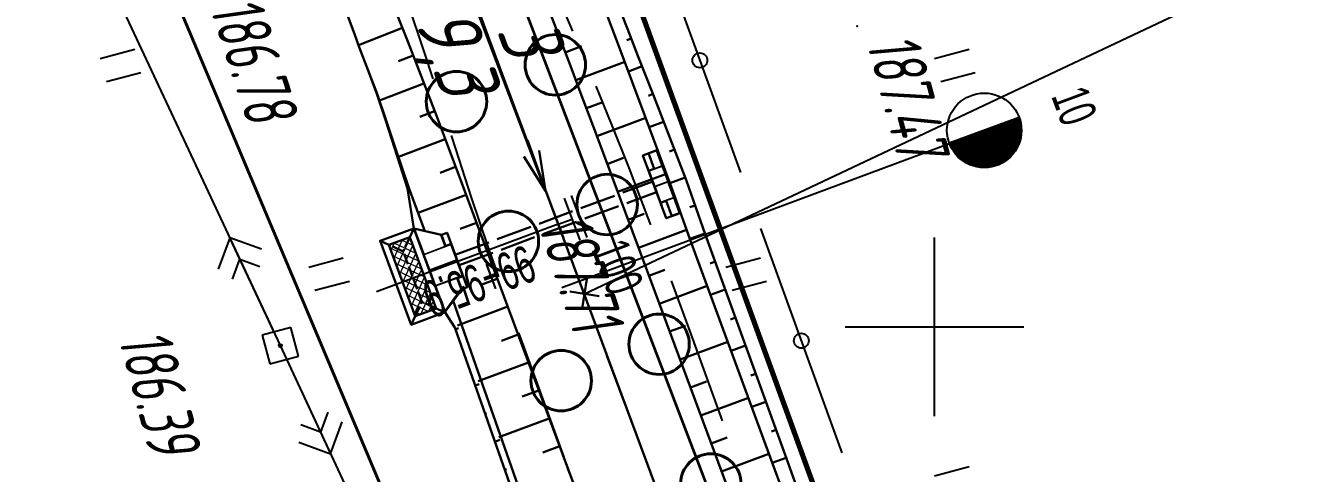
# Model space of a CAD drawing. Header units: millimetres. Extents: x -1799 to 6962, y -1020 to 4121.
# Drawn here: x 5533.3 to 5618.4, y 1468.8 to 1498.9 of the extents above; entities that cross this region are included whole.
import ezdxf
from ezdxf import colors
from ezdxf.entities.mleader import LeaderData, LeaderLine
from ezdxf.math import Vec2, Vec3

# ---------------------------------------------------------------- set-up
doc = ezdxf.new("R2010")
doc.units = ezdxf.units.MM
for name, pattern in [('ACAD_ISO02W100', [15, 12, -3]), ('CONTI', [0]), ('STROT', [1.7, 0.5, -1.2])]:
    doc.linetypes.add(name, pattern=pattern)
for name, color, linetype, lineweight in [('10', 1, 'Continuous', 35), ('КОПИЯ_ОСЬ_13_ОТКОСЫ', 7, 'Continuous', 30), ('Огражд-перила', 1, 'ограждение2', 40), ('ОСЬ_ВЕРХ_ПОКРЫТИЯ_ГРАНИЦЫ_ПОЛОС', 7, 'Continuous', 30), ('ОСЬ_ВЕРХ_ПОКРЫТИЯ_ОСЬ', 1, 'Continuous', 30), ('Отметки', 5, 'Continuous', 30), ('Трубы мет.', 7, 'ACAD_ISO02W100', 30), ('Уклоны ПЧ', 5, 'Continuous', 30)]:
    doc.layers.add(name, color=color, linetype=linetype, lineweight=lineweight)
for name, color, linetype in [('_Ростелеком', 6, 'Continuous'), ('PI_OTDEFAULT', 172, 'CONTI'), ('PI_TTDEFAULT', 5, 'CONTI'), ('PLN_O', 7, 'CONTI'), ('SETKR', 2, 'CONTI'), ('SIT_LDEFAULT', 7, 'CONTI'), ('USLZNDEFAULT', 7, 'CONTI'), ('ZAPSKDEFAULT', 7, 'CONTI'), ('КОПИЯ_ОСЬ_ТАНГЕНСЫ', 1, 'Continuous'), ('ОСЬ_ВЕРХ_ПОКРЫТИЯ_КИЛОМЕТЫ', 1, 'Continuous'), ('ОСЬ_ВЕРХ_ПОКРЫТИЯ_ОТКОСЫ', 7, 'Continuous'), ('ОСЬ_ВЕРХ_ПОКРЫТИЯ_ПИКЕТЫ', 1, 'Continuous'), ('ОСЬ_ВЕРХ_ПОКРЫТИЯ_РАЗБИВКА_КРИВ', 1, 'Continuous'), ('ОСЬ_ВЕРХ_ПОКРЫТИЯ_ТАНГЕНСЫ', 1, 'Continuous'), ('разметка', 7, 'Continuous')]:
    doc.layers.add(name, color=color, linetype=linetype)
doc.styles.add('eskd', font='spds.shx', dxfattribs={"width": 1.2, "oblique": 15})
doc.styles.get("Standard").update_dxf_attribs({"font": 'arial.ttf'})
doc.styles.add('STYLE1', font='romand.shx', dxfattribs={"width": 0.9})
doc.styles.add('ГОСТ', font='', dxfattribs={"oblique": 15, "height": 4})
doc.styles.get('ГОСТ').set_extended_font_data('GOST type A')
doc.linetypes.add('кабель_связи_проект.', pattern='A,10,-1,["/",STYLE1,S=3,R=0,X=0,Y=-1.5],-4.1', length=15.1)
doc.linetypes.add('ограждение2', pattern='A,0.25,-0.1,[132,ltypeshp.shx,S=0.1,R=0,X=-0.1,Y=0],-0.1,1', length=1.45)

# ---------------------------------------------------------------- blocks, each defined once
blk = doc.blocks.new('BL_333')
at = {"color": 0}
for p, q in [((0, -6), (0, 6)), ((-6, 0), (6, 0))]:
    blk.add_line(p, q, dxfattribs=at)
blk = doc.blocks.new('BL_2011')
at = {"color": 0}
for p, q in [((0, 0), (0, 2.4)), ((1.6, 0), (1.6, 2.4))]:
    blk.add_line(p, q, dxfattribs=at)
blk = doc.blocks.new('BL_27')
at = {"color": 0}
for p, q in [((1, 1), (-1, 1)), ((-1, 1), (-1, -1)), ((1, -1), (1, 1)), ((-1, -1), (1, -1))]:
    blk.add_line(p, q, dxfattribs=at)
blk.add_circle((0, 0), 0.1, dxfattribs=at)
blk = doc.blocks.new('7')
at = {"layer": 'Огражд-перила', "linetype": 'Continuous'}
blk.add_circle((0, 0), 2.027904030661224, dxfattribs=at)
blk = doc.blocks.new('A$C25637593')
at = {"layer": 'Трубы мет.', "linetype": 'Continuous', "lineweight": 0}
h = blk.add_hatch(dxfattribs=at)
h.set_pattern_fill('ANSI37', color=256, scale=64, angle=180, style=0)
h.set_pattern_definition([(225, (2253.20257066004, 3680.534823384369), (5.656854249492381, -5.65685424949238), []), (315, (2253.20257066004, 3680.534823384369), (5.65685424949238, 5.656854249492381), [])])
h.paths.add_polyline_path([(49.00000000008374, 51.00000000061475), (78.99999999875655, 50.99999999970208), (79.00000000240706, -51.00000000012856), (48.9999999990781, -51.00000000016774)])
at = {"layer": 'Трубы мет.', "linetype": 'Continuous'}
for points in [[(8, -39.00000000031527), (8, -39.00000000031527), (40.00000000093132, -60.00000000023283), (40.00000000093132, -60.00000000023283), (40.00000000001502, 59.99999999976717), (8.000000000931323, 38.99999999984961), (8.000000000931323, 38.99999999984961)], [(40, 60), (49.00000000093132, 50.99999999976717)], [(88, 59.99999999976717), (79, 50.99999999976717)], [(0, 38.99999999984961), (9.313225746154785e-10, 23), (0, -2.328306436538696e-10), (0, -23.00000000023283), (0, -39.00000000031527)], [(9.313225746154785e-10, 23), (8, 22.99999999976717), (8.000000000931323, 38.99999999984961), (0, 38.99999999984961)], [(9.313225746154785e-10, -23.00000000046566), (8, -23.00000000023283), (8.000000000931323, -39.00000000031527), (0, -39.00000000031527)], [(40.00000000093131, -60), (48.99999999999999, -51)], [(79.00000000093131, -51), (87.99999999906866, -60.00000000023283)]]:
    blk.add_lwpolyline(points, dxfattribs=at)
at = {"layer": 'Трубы мет.', "linetype": 'Continuous', "lineweight": 0}
for points in [[(38.99999999906868, 22.99999999976717), (39.00000000002917, 58.14764629918856), (9.00000000028802, 38.46014629887197), (9.000000000931323, 23)], [(9, -23.00000000023283), (9, -38.4601462997427), (39.00000000091716, -58.14764629969432), (39, -23)]]:
    blk.add_lwpolyline(points, close=True, dxfattribs=at)
at = {"layer": 'Трубы мет.', "linetype": 'Continuous'}
for points in [[(40.00000000001502, 59.99999999976717), (87.99999999999999, 59.99999999976717), (87.99999999906866, -60.00000000023282), (40.00000000093132, -60.00000000023283)], [(49.00000000008374, 50.99999999976717), (78.99999999993014, 50.99999999976717), (78.99999999913851, -51.00000000023282), (49.0000000008626, -51.00000000023283)]]:
    blk.add_lwpolyline(points, close=True, dxfattribs=at)
at = {"layer": 'Трубы мет.', "ltscale": 1.2}
for points in [[(49.00000000093132, 50.99999999976717), (64, 35.99999999976717)], [(79, 50.99999999976717), (64, 35.99999999976717)], [(64.00000000002451, 35.99999999979168), (64.00000000090681, -35.99999999979166)], [(48.99999999999999, -51), (64.00000000093131, -35.99999999976717)], [(64.00000000093131, -35.99999999976717), (79.00000000093131, -51)]]:
    blk.add_lwpolyline(points, dxfattribs=at)
at = {"layer": 'Трубы мет.', "linetype": 'Continuous', "lineweight": 0}
for points in [[(1, 21.99999999976717), (39, 21.99999999953434)], [(1, 21.99999999976717), (1, 0.4999999997671694)], [(39, 0.4999999997671694), (39, 21.99999999953434)], [(1, 0.4999999997671694), (39, 0.4999999997671694)], [(1, -0.5000000002328306), (39, -0.5000000004656613)], [(1, -0.5000000002328306), (1, -22.00000000023283)], [(39, -22.00000000023283), (39, -0.5000000004656613)], [(1, -22.00000000023283), (39, -22.00000000023283)]]:
    blk.add_lwpolyline(points, dxfattribs=at)
blk = doc.blocks.new('A$C76A07AE2')
at = {"layer": 'Трубы мет.', "linetype": 'Continuous', "lineweight": 0}
for p, q in [((-18.87840647692792, 44.19905516544122), (-8, 44.19905516544122)), ((-18.87840647692792, 44.19905516544122), (-18.87840647692792, 23)), ((-4, 45), (-1.31115583286828, 45)), ((-18.87840647692792, 23), (0, 23)), ((-18.87840647692792, 22.12580779610971), (-0.8784064769279212, 22.12580779610971)), ((-18.87840647692792, 22.12580779610971), (-18.87840647692792, 21.83810993243969)), ((-18.87840647692792, 21.83810993243969), (-18.87840647692792, 0.5)), ((-0.8784064769279212, 22.12580779610971), (-0.8784064769279212, 0.5)), ((-18.87840647692792, -0.5), (-18.87840647692792, -20.47289158750209)), ((-0.8784064769279212, -0.5), (-0.8784064769279212, -20.47289158750209)), ((-18.87840647692792, -20.47289158750209), (-18.87840647692792, -22.01799220702105)), ((-18.87840647692792, -22.01799220702105), (-0.8784064769279212, -22.01799220702105)), ((-18.87840647692792, -23), (0, -23)), ((-18.87840647692792, -23), (-18.87840647692792, -44.07454179760407)), ((-0.8784064769279212, -20.47289158750209), (-0.8784064769279212, -22.01799220702105)), ((-18.87840647692792, -44.07454179760407), (-8, -44.07454179760407))]:
    blk.add_line(p, q, dxfattribs=at)
at = {"layer": 'Трубы мет.', "linetype": 'Continuous'}
blk.add_lwpolyline([(-20, -45), (0, -45), (0, 45), (-20, 45)], close=True, dxfattribs=at)
for points in [[(-8, 45), (-8, 23), (0, 23)], [(-8, -45), (-8, -23), (0, -23)]]:
    blk.add_lwpolyline(points, dxfattribs=at)
at = {"layer": 'Трубы мет.', "linetype": 'Continuous', "lineweight": 0}
for points in [[(-18.87840647692792, 0.5), (-0.8784064769279212, 0.5)], [(-18.87840647692792, -0.5), (-0.8784064769279212, -0.5)]]:
    blk.add_lwpolyline(points, dxfattribs=at)
blk = doc.blocks.new('_None')
blk = doc.blocks.new('Крест')
at = {"layer": 'Отметки'}
for points in [[(0, 1), (0, -1)], [(-1, 0), (1, 0)]]:
    blk.add_lwpolyline(points, dxfattribs=at)
blk = doc.blocks.new('Стрелка')
at = {"layer": 'Уклоны ПЧ', "ltscale": 2}
for points in [[(-0.02342005360436872, -0.04794833697465961), (-0.02342005360436872, 17.97170368749525)], [(-0.02342005360436872, -0.04794833697465961), (-0.5784949510263147, 2.621650927669716)], [(-0.02342005360436872, -0.04794833697465961), (0.5316548438175772, 2.621650927669716)]]:
    blk.add_lwpolyline(points, dxfattribs=at)

msp = doc.modelspace()

# ---------------------------------------------------------------- linework, layer by layer
at = {"layer": '10'}
for points in [[(5791.355964376251, 869.7934807356569), (5791.985964376139, 953.6034807352471), (5769.205964376344, 1029.843480735471), (5768.895964376288, 1032.773480736104), (5755.345964376475, 1076.213480735582), (5685.505964376158, 1227.893480735284), (5683.115964376493, 1232.243480735843), (5612.565964376214, 1360.393480735284), (5593.2659643764, 1384.303480735433), (5577.575964376456, 1419.603480735247), (5542.445964376102, 1502.973480735359), (5552.865964376493, 1504.53348073588), (5516.085964376232, 1583.56348073521), (5516.085964376232, 1583.56348073521), (5485.165964376307, 1652.333480735694), (5455.385964376512, 1713.543480735657), (5448.065964376214, 1728.593480735471), (5415.885964376512, 1791.103480735247), (5411.505964376158, 1799.603480735247), (5401.585964376232, 1796.883480735508), (5363.485964376139, 1869.853480735247), (5344.985964376139, 1914.953480735806)], [(5805.165964376307, 883.4134807357686), (5805.085964376232, 913.5634807352099), (5805.045964376195, 928.3434807354706), (5804.145964376288, 942.5334807358804), (5801.995964376381, 976.2034807358059), (5801.095964376475, 992.8634807359549), (5771.790660616893, 1087.984515807045), (5771.790660616893, 1087.984515807045), (5731.2659643764, 1176.633480735508), (5724.615964376493, 1174.123480735731), (5696.165964376307, 1233.163480735769), (5688.975964376363, 1246.273480736104), (5623.545964376195, 1365.603480735247), (5585.295964376195, 1451.763480735396), (5562.865964376493, 1510.433480735322), (5555.115964376493, 1526.56348073521), (5526.335964376232, 1586.473480735359)], [(5516.085964376232, 1583.56348073521), (5552.865964376493, 1504.53348073588), (5542.445964376102, 1502.973480735359), (5577.575964376456, 1419.603480735247), (5593.2659643764, 1384.303480735433), (5612.565964376214, 1360.393480735284), (5683.115964376493, 1232.243480735843), (5685.505964376158, 1227.893480735284), (5755.345964376475, 1076.213480735582), (5768.895964376288, 1032.773480736104), (5769.205964376344, 1029.843480735471), (5791.985964376139, 953.6034807352471), (5791.355964376251, 869.7934807356569)]]:
    msp.add_lwpolyline(points, dxfattribs=at)
at = {"layer": '_Ростелеком', "linetype": 'кабель_связи_проект.', "ltscale": 0.25, "const_width": 0.35}
msp.add_lwpolyline([(5674.586269444591, 1278.941700580915), (5654.913125594418, 1314.592563434889), (5633.505895438147, 1353.140762487811), (5621.896636633241, 1374.779061096174), (5608.596469842983, 1405.096537181561), (5591.61235579692, 1450.996619410266), (5588.946994907232, 1460.552066198004), (5574.359164246483, 1500.620975133416), (5566.942797393256, 1517.351842744661), (5560.940335888308, 1528.999550312211), (5544.164877997458, 1562.924496218947)], dxfattribs=at)
at = {"layer": 'PI_TTDEFAULT', "color": 5}
for p in [(5589.161700376435, 1498.819214735565, 187.467), (5550.441700376405, 1477.379212735606, 186.388)]:
    msp.add_point(p, dxfattribs=at)
at = {"layer": 'PLN_O'}
for p, q in [((5575.871700376398, 1504.039216734854), (5581.321700376409, 1488.999215735507)), ((5582.681700376395, 1485.229210735683), (5588.131700376407, 1470.189217735467))]:
    msp.add_line(p, q, dxfattribs=at)
for centre in [(5578.601700376437, 1496.51921173503), (5585.411700376435, 1477.70921473523)]:
    msp.add_circle(centre, 0.5, dxfattribs=at)
at = {"layer": 'SIT_LDEFAULT', "color": 7}
for p, q in [((5527.981700376442, 1525.339211735328), (5550.441700376405, 1477.379212735606)), ((5570.081700376419, 1498.479210735683), (5568.951700376414, 1501.119217735169)), ((5558.981700376442, 1500.369217735169), (5560.081700376419, 1497.119217735169)), ((5560.081700376419, 1497.119217735169), (5560.671700376444, 1495.289216734854)), ((5572.671700376444, 1492.26921173503), (5571.631700376407, 1494.789216734854)), ((5573.851700376437, 1489.299218735111), (5572.671700376444, 1492.26921173503)), ((5561.901700376426, 1491.479210735683), (5562.191700376405, 1490.579216734891)), ((5562.191700376405, 1490.579216734891), (5563.241700376451, 1487.319214735565)), ((5575.111700376447, 1486.009217735765), (5573.851700376437, 1489.299218735111)), ((5563.241700376451, 1487.319214735565), (5564.351700376437, 1484.069214735565)), ((5575.3117003764, 1485.479210735683), (5575.111700376447, 1486.009217735765)), ((5547.051700376449, 1484.619217735169), (5546.28170037643, 1482.499215735507)), ((5550.021700376421, 1478.289216734854), (5547.051700376449, 1484.619217735169)), ((5549.171700376444, 1483.849213735585), (5547.051700376449, 1484.619217735169)), ((5564.351700376437, 1484.069214735565), (5565.091700376428, 1481.999215735507)), ((5547.241700376451, 1481.849213735585), (5547.731700376442, 1483.179215735209)), ((5547.731700376442, 1483.179215735209), (5549.0617003764, 1482.689217735467)), ((5578.011700376412, 1478.139214735863), (5576.701700376414, 1481.729210735683)), ((5566.431700376395, 1478.239212735009), (5566.801700376449, 1477.20921473523)), ((5579.54170037644, 1473.949212734972), (5578.011700376412, 1478.139214735863)), ((5550.441700376405, 1477.379212735606), (5571.881700376407, 1431.379212735606)), ((5566.801700376449, 1477.20921473523), (5568.121700376398, 1473.579216734891)), ((5550.861700376447, 1476.469216735487), (5553.821700376409, 1470.129212735606)), ((5568.121700376398, 1473.579216734891), (5569.461700376423, 1469.899216735189)), ((5580.111700376447, 1472.339211735328), (5579.53170037643, 1473.949212734972)), ((5553.631700376407, 1472.909211734695), (5553.141700376416, 1471.579216734891)), ((5553.141700376416, 1471.579216734891), (5551.8117003764, 1472.059212735307)), ((5553.821700376409, 1470.129212735606), (5554.591700376428, 1472.259217735765)), ((5551.691700376405, 1470.899216735189), (5553.821700376409, 1470.129212735606)), ((5569.451700376414, 1469.899216735189), (5569.831700376419, 1468.829216734891))]:
    msp.add_line(p, q, dxfattribs=at)
at = {"layer": 'КОПИЯ_ОСЬ_13_ОТКОСЫ'}
for points in [[(5504.824665086557, 1633.888677586255), (5554.480426805307, 1530.69116782063), (5556.207965867807, 1527.06567953938), (5557.280231492807, 1524.791509617505), (5557.664997117807, 1523.971197117505), (5558.839801805307, 1521.739263523755), (5561.388141649057, 1516.793462742505), (5562.072223680307, 1515.435064305005), (5562.299274461557, 1514.98120688313), (5563.323688524057, 1512.618169773755), (5564.329547899057, 1510.247076023755), (5565.315876024057, 1507.86792563313), (5566.283649461557, 1505.48120688313), (5567.951618211557, 1501.262212742505), (5569.914508836557, 1496.15112875813), (5570.597614305307, 1494.34302328938), (5571.615192430307, 1491.63208578938), (5575.055622117807, 1482.396001805005), (5583.866168992807, 1458.72388266438), (5586.885700242807, 1449.17749594563), (5599.454059617807, 1415.417486180005), (5600.814411180307, 1411.78735922688)], [(5516.701110665143, 1590.758492119995), (5547.053161446393, 1526.583199151245), (5549.947692696393, 1520.362984307495), (5552.122497383893, 1514.824898369995), (5552.651794258893, 1513.43940032312), (5553.175720040143, 1512.053902276245), (5553.520934883893, 1511.129585869995), (5554.293884102643, 1509.32025969812), (5556.021911446393, 1505.225777276245), (5557.375427071393, 1501.90375579187), (5559.006286446393, 1497.777535088745), (5560.938415352643, 1492.746773369995), (5561.614196602643, 1490.95844329187), (5562.623473946393, 1488.269234307495), (5566.386657540143, 1478.165230401245), (5574.869079415143, 1455.375191338745), (5578.826110665143, 1446.17768157312), (5591.397888008893, 1412.407417901245)], [(5571.553463826751, 1501.73879545593), (5573.234722982024, 1497.302668746946), (5574.892010579681, 1492.857508834836), (5576.562069783782, 1488.335902389524), (5576.66952217636, 1488.055781539914), (5577.951001058196, 1484.478083786008), (5583.484372029876, 1469.465266403196), (5584.854351888274, 1465.707087692258)], [(5571.553668992807, 1501.738775242505), (5573.234821336557, 1497.302740086255), (5574.892047899057, 1492.857427586255), (5576.561969774057, 1488.335943211255), (5576.669391649057, 1488.055669773755), (5577.951129930307, 1484.478033055005), (5583.484333055307, 1469.465337742505), (5584.854450242807, 1465.707036961255)], [(5573.020901570892, 1500.455317672727), (5573.738278279876, 1498.642329391477), (5574.44915474472, 1496.831477340696), (5575.50530708847, 1494.120021041867), (5577.592038045501, 1488.71926420593), (5577.701367269134, 1488.439845260617), (5578.95191658554, 1484.85061186218), (5584.417813191985, 1469.812678512571), (5585.757809529876, 1466.043360885617)], [(5554.810973946393, 1499.91400969812), (5555.434997383893, 1498.241890557495), (5555.745055977643, 1497.403511651245), (5556.344177071393, 1495.842964776245), (5556.939880196393, 1494.277535088745), (5557.550231758893, 1492.47846282312), (5558.157165352643, 1490.67426360437), (5559.063415352643, 1487.958199151245), (5560.145141239636, 1485.069730143447), (5560.14519941377, 1485.069636683364), (5560.145560012441, 1485.069028328558)], [(5558.638610665143, 1498.70746672937), (5555.693298165143, 1497.543160088745)], [(5573.993405233001, 1497.992427047727), (5573.706814656829, 1497.87990873718)], [(5555.744871354758, 1497.403493102093), (5556.344255126178, 1495.84291833212), (5556.939741588294, 1494.27746504118), (5557.550286150634, 1492.478490050335), (5558.157328105628, 1490.674189742108), (5559.063279367148, 1487.958270247479), (5560.145352391593, 1485.06962862463), (5560.145352391593, 1485.06962862463)], [(5555.744871354758, 1497.403493102093), (5556.33772835797, 1495.840388234158), (5556.92667279309, 1494.272444422742), (5557.514342046439, 1492.464803870221), (5558.098468518912, 1490.651944335003), (5558.969999051749, 1487.923312361737), (5559.397113906898, 1485.241532951978), (5559.397113906898, 1485.241532951978), (5559.397113906898, 1485.241532951978)], [(5569.569293992807, 1497.049322117505), (5570.667438524057, 1497.47095297688)], [(5559.364684883893, 1496.843941338745), (5558.379333321393, 1496.465523369995)], [(5570.281208055307, 1495.180181492505), (5573.565387742807, 1496.42163657063)], [(5574.722393880462, 1496.130000289914), (5573.807827840423, 1495.773768600461)], [(5560.081970040143, 1494.97699797937), (5557.092223946393, 1493.828804619995)], [(5557.128668165862, 1493.651117022534), (5557.149964786231, 1493.658040459653)], [(5570.985797899057, 1493.308599461255), (5572.081501024057, 1493.719732273755)], [(5575.448300252532, 1494.266413864133), (5575.143444905852, 1494.147669967649)], [(5560.798766915143, 1493.110054619995), (5559.802184883893, 1492.727242119995)], [(5571.687946336557, 1491.43579672688), (5574.966266649057, 1492.65698813313)], [(5576.169751058196, 1492.401057418821), (5575.199170003509, 1492.02590483093)], [(5557.745144344031, 1491.748500044842), (5557.752249217689, 1491.750789340039)], [(5561.507751290143, 1491.239937432495), (5558.364684883893, 1490.051949151245)], [(5576.890835652923, 1490.535578903196), (5576.567303548431, 1490.410517868039)], [(5558.356457925498, 1489.844218428631), (5558.426698661506, 1489.866653140088)], [(5562.211364571393, 1489.36762297937), (5561.162536446393, 1488.97406829187)], [(5572.386188524057, 1489.56177328938), (5573.478961961557, 1489.968755711255)], [(5573.084430711557, 1487.687505711255), (5576.352008836557, 1488.90454672688)], [(5577.611355672454, 1488.669856246946), (5576.587612996673, 1488.269282516477)], [(5558.964976049125, 1487.939039404889), (5558.988389468848, 1487.946518118878)], [(5562.912048165143, 1487.494331963745), (5559.622009102643, 1486.26899016687)], [(5573.782672899057, 1485.81323813313), (5574.871540086557, 1486.21899985188)], [(5578.278134236907, 1486.784449752805), (5577.932095418548, 1486.663874801633)], [(5563.609802071393, 1485.62006438562), (5562.513122383893, 1485.211617119995)], [(5574.480426805307, 1483.938970555005), (5577.712848680307, 1485.143072117505)], [(5578.936169515227, 1484.895808395383), (5577.927288899993, 1484.544306930539)], [(5579.618786702727, 1483.015895065305), (5579.284085164642, 1482.894251998899)], [(5565.006286446393, 1481.871773369995), (5563.863220040143, 1481.445992119995)], [(5575.178668992807, 1482.064947117505), (5576.256305711557, 1482.465826023755)], [(5575.876422899057, 1480.190435398755), (5579.090290086557, 1481.386724461255)], [(5580.301998983001, 1481.136225875852), (5579.314953694915, 1480.777461227414)], [(5562.049950603201, 1480.3858063914), (5562.049950603725, 1480.385806390469), (5567.914977852643, 1463.67035735437), (5569.379333321393, 1459.94721282312), (5571.638610665143, 1454.17279876062), (5573.655700508893, 1449.641792901245), (5575.705993477643, 1445.016304619995), (5577.069274727643, 1441.468941338745), (5584.206970040143, 1422.785347588745), (5585.356384102643, 1419.79877532312), (5586.482360665143, 1416.80316985437), (5588.853942696393, 1410.41596282312)], [(5562.049950605879, 1480.38580638395), (5567.914851403892, 1463.670270140668), (5569.379493928611, 1459.947327788373), (5571.638724542319, 1454.172684844037), (5573.655925965964, 1449.641736205121), (5575.706133104026, 1445.016369994183), (5577.069147325217, 1441.469006712933), (5584.206794954001, 1422.785229857464), (5585.356544709861, 1419.798794920941), (5586.482370591819, 1416.803265746136), (5588.853739000022, 1410.416058714886)], [(5561.501727245524, 1479.606572207448), (5562.151875711143, 1478.597619231244), (5567.465938783347, 1463.503186400433), (5568.92402002877, 1459.777798827191), (5571.201995111167, 1454.010136778851), (5573.206073976218, 1449.474301512738), (5575.242225862205, 1444.843705351849), (5576.628668046653, 1441.305058653851), (5583.821611619651, 1422.641865904828), (5586.113117433249, 1416.66582983305), (5588.517973161399, 1410.29042547514)], [(5565.704040352643, 1479.99750579187), (5562.330993477643, 1478.740913994995)], [(5580.985226522063, 1479.256526168821), (5580.656201253509, 1479.136958297727)], [(5562.193783975303, 1478.478579695721), (5562.402317739188, 1478.551995451947)], [(5576.574176805307, 1478.31616782063), (5577.645465867807, 1478.714849461255)], [(5566.402282540143, 1478.123238213745), (5565.277770821393, 1477.704781182495)], [(5577.271442430307, 1476.44165610188), (5580.473590867807, 1477.63355063313)], [(5562.857936597526, 1476.592074568768), (5562.927447534263, 1476.616545851727)], [(5581.668438802337, 1477.376856979367), (5580.698315511321, 1477.024226364133)], [(5567.100036446393, 1476.24897063562), (5563.721130196393, 1474.991402276245)], [(5577.969196336557, 1474.567388523755), (5579.036579149057, 1474.96460532063)], [(5582.35165108261, 1475.497157272336), (5582.028271566009, 1475.379634078977)], [(5563.522088742911, 1474.705569441815), (5563.79193232125, 1474.800568755169)], [(5567.797790352643, 1474.37445891687), (5566.671325508893, 1473.955269463745)], [(5578.666950242807, 1472.692876805005), (5581.856891649057, 1473.880376805005)], [(5583.034863362884, 1473.617488082883), (5582.081662068938, 1473.27102201843)], [(5564.186241365134, 1472.819064314862), (5564.276189065635, 1472.850732024212)], [(5568.495055977643, 1472.500191338745), (5565.110778633893, 1471.240425713745)], [(5583.718075643157, 1471.737788375852), (5583.400341878509, 1471.622309860227)], [(5564.85039351052, 1470.932559187909), (5565.181547380149, 1471.049143965741)], [(5579.364704149057, 1470.81860922688), (5580.427692430307, 1471.214361180005)], [(5569.192809883893, 1470.625679619995), (5568.064880196393, 1470.20600188562)], [(5580.061969774057, 1468.94409750813), (5583.240192430307, 1470.12720297688)], [(5584.40130318222, 1469.858119186399), (5583.465008626556, 1469.517787155149)], [(5565.51454660958, 1469.046054060956), (5565.624930597007, 1469.084916289349)]]:
    msp.add_lwpolyline(points, dxfattribs=at)
at = {"layer": 'КОПИЯ_ОСЬ_ТАНГЕНСЫ'}
msp.add_line((5559.901700375844, 1510.209214736161), (5609.601700375855, 1376.6792147359), dxfattribs=at)
at = {"layer": 'ОСЬ_ВЕРХ_ПОКРЫТИЯ_ГРАНИЦЫ_ПОЛОС'}
for points in [[(5504.824665086557, 1633.888677586255), (5554.480426805307, 1530.69116782063), (5556.207965867807, 1527.06567953938), (5557.280231492807, 1524.791509617505), (5557.664997117807, 1523.971197117505), (5558.839801805307, 1521.739263523755), (5561.388141649057, 1516.793462742505), (5562.072223680307, 1515.435064305005), (5562.299274461557, 1514.98120688313), (5563.323688524057, 1512.618169773755), (5564.329547899057, 1510.247076023755), (5565.315876024057, 1507.86792563313), (5566.283649461557, 1505.48120688313), (5567.951618211557, 1501.262212742505), (5569.914508836557, 1496.15112875813), (5570.597614305307, 1494.34302328938), (5571.615192430307, 1491.63208578938), (5575.055622117807, 1482.396001805005), (5583.866168992807, 1458.72388266438), (5586.885700242807, 1449.17749594563), (5599.454059617807, 1415.417486180005), (5600.814411180307, 1411.78735922688)], [(5516.701110665143, 1590.758492119995), (5547.053161446393, 1526.583199151245), (5549.947692696393, 1520.362984307495), (5552.122497383893, 1514.824898369995), (5552.651794258893, 1513.43940032312), (5553.175720040143, 1512.053902276245), (5553.520934883893, 1511.129585869995), (5554.293884102643, 1509.32025969812), (5556.021911446393, 1505.225777276245), (5557.375427071393, 1501.90375579187), (5559.006286446393, 1497.777535088745), (5560.938415352643, 1492.746773369995), (5561.614196602643, 1490.95844329187), (5562.623473946393, 1488.269234307495), (5566.386657540143, 1478.165230401245), (5574.869079415143, 1455.375191338745), (5578.826110665143, 1446.17768157312), (5591.397888008893, 1412.407417901245)]]:
    msp.add_lwpolyline(points, dxfattribs=at)
at = {"layer": 'ОСЬ_ВЕРХ_ПОКРЫТИЯ_КИЛОМЕТЫ'}
for p, q in [((5570.509725032092, 1481.708419316833), (5600.031171326214, 1492.69633125366)), ((5600.031171326214, 1492.69633125366), (5595.345227469961, 1490.952218247031)), ((5600.064178458424, 1492.601914450911), (5595.381984857968, 1490.859197293793)), ((5600.093426301677, 1492.506098438439), (5595.42250153496, 1490.76757555214)), ((5600.118887537576, 1492.408873047133), (5595.466804819307, 1490.677363191185)), ((5600.140515892921, 1492.310221051251), (5595.514940984207, 1490.588577429217)), ((5600.158244980887, 1492.210117747461), (5595.566976416487, 1490.501242980746)), ((5600.171986583862, 1492.108530297329), (5595.622999333757, 1490.415392675822)), ((5600.18162826988, 1492.005416853738), (5595.683122167926, 1490.331068366219)), ((5600.187030185518, 1491.900725360413), (5595.747484772533, 1490.248322103557)), ((5600.188020795709, 1491.794391977054), (5595.816258682529, 1490.167217731861)), ((5600.18439124153, 1491.686338964303), (5595.889652756896, 1490.087832990487)), ((5600.175887832573, 1491.576471898158), (5595.967920686127, 1490.01026230437)), ((5600.162201960202, 1491.464675913018), (5596.051371078715, 1489.934620536317)), ((5600.142956349047, 1491.350810588722), (5596.140381210114, 1489.861048105558)), ((5600.117685960731, 1491.234702836176), (5596.235416118618, 1489.789718103048)), ((5600.085810842293, 1491.116136796226), (5596.337055757331, 1489.720846391668)), ((5600.04659640074, 1490.994839051192), (5596.446034719071, 1489.654706380715)), ((5599.999093213855, 1490.870456228417), (5596.563302426172, 1489.591651449365)), ((5599.942041828364, 1490.742519556929), (5596.690118331879, 1489.532150366728)), ((5599.873713854244, 1490.610385725659), (5596.828210826245, 1489.476846442943)), ((5599.791627757231, 1490.473131108482), (5596.980061443503, 1489.426663303201)), ((5599.691991561102, 1490.329344327015), (5597.149462159849, 1489.383012332407)), ((5599.568459127544, 1490.176663342317), (5597.342759113622, 1489.348255564843)), ((5599.4087450936, 1490.010515528184), (5597.572237667811, 1489.326965622057)), ((5599.181405780701, 1489.819197518204), (5597.869341500986, 1489.330845877913)), ((5598.560255901781, 1489.481302820531), (5598.560255900034, 1489.481302820531))]:
    msp.add_line(p, q, dxfattribs=at)
msp.add_circle((5597.688199398088, 1491.82427474988), 2.5, dxfattribs=at)
at = {"layer": 'ОСЬ_ВЕРХ_ПОКРЫТИЯ_ОСЬ'}
msp.add_lwpolyline([(5563.64805985633, 1499.911822849338), (5564.343838401526, 1498.119028144901), (5565.033424764648, 1496.323842266959), (5565.717696999849, 1494.526623836172), (5566.397536216837, 1492.727723623079), (5567.410916624833, 1490.026971497026), (5569.090262288673, 1485.522118715954), (5569.090262288673, 1485.522118715954), (5593.666439819101, 1419.492803108332)], dxfattribs=at)
at = {"layer": 'ОСЬ_ВЕРХ_ПОКРЫТИЯ_ОТКОСЫ'}
for points in [[(5515.644302144889, 1592.954627123115), (5516.701110665143, 1590.758492119995), (5547.053161446393, 1526.583199151245), (5549.947692696393, 1520.362984307495), (5552.122497383893, 1514.824898369995), (5552.651794258893, 1513.43940032312), (5553.175720040143, 1512.053902276245), (5553.520934883893, 1511.129585869995), (5554.293884102643, 1509.32025969812), (5556.021911446393, 1505.225777276245), (5557.375427071393, 1501.90375579187), (5559.006286446393, 1497.777535088745), (5560.938415352643, 1492.746773369995), (5561.614196602643, 1490.95844329187), (5562.623473946393, 1488.269234307495), (5564.239732859549, 1483.929640991067)], [(5564.239732859549, 1483.929640991067), (5566.386657540143, 1478.165230401245), (5574.869079415143, 1455.375191338745), (5578.826110665143, 1446.17768157312), (5591.397888008893, 1412.407417901245), (5592.765563790143, 1408.75922454187), (5593.798766915143, 1406.02240813562), (5596.375915352643, 1399.301949151245), (5598.564391915143, 1393.752144463745), (5600.819763008893, 1388.216011651245), (5602.537536446393, 1384.139351494995), (5603.602966133893, 1381.674996026245), (5604.34824256012, 1379.986038503622)]]:
    msp.add_lwpolyline(points, dxfattribs=at)
at = {"layer": 'ОСЬ_ВЕРХ_ПОКРЫТИЯ_ПИКЕТЫ'}
msp.add_line((5569.338239068029, 1481.272391065409), (5571.681210996214, 1482.144447568257), dxfattribs=at)
msp.add_line((5569.338239068029, 1481.272391065409), (5571.681210996214, 1482.144447568257), dxfattribs=at)
at = {"layer": 'ОСЬ_ВЕРХ_ПОКРЫТИЯ_РАЗБИВКА_КРИВ'}
for p, q in [((5569.504217158197, 1487.276724472095), (5570.550684961587, 1484.465158159298)), ((5569.972811543828, 1487.451135774528), (5571.019279347218, 1484.639569460799)), ((5569.090262288673, 1485.522118715954), (5556.906808262525, 1480.98742490114)), ((5569.090262288673, 1485.522118715954), (5570.027451059848, 1485.870941317094))]:
    msp.add_line(p, q, dxfattribs=at)
at = {"layer": 'ОСЬ_ВЕРХ_ПОКРЫТИЯ_ТАНГЕНСЫ'}
msp.add_line((5559.901700375844, 1510.209214736161), (5609.601700375855, 1376.6792147359), dxfattribs=at)
at = {"layer": 'разметка', "linetype": 'STROT', "lineweight": 30, "ltscale": 7}
msp.add_lwpolyline([(5312.419951080936, 2282.389592047234), (5316.248330236014, 2195.847462246579, 0.002559796335909504), (5318.528587321935, 2149.658473065508, 0.01482581485104546), (5323.043230571444, 2096.101309080062, 0.01026846316929855), (5326.556794219776, 2070.09333256298, 0.00912404488225515), (5335.38206139234, 2019.609944396106, 0.03020844163849281), (5352.494181355907, 1943.306114179467, 0.03104518826050361), (5370.983017266097, 1896.350219193299, 0.007877118138080627), (5388.832378658301, 1859.398221180228), (5485.717003133594, 1664.045008556371, -0.002973544320314526), (5496.159285259006, 1642.671319183347), (5549.563985624476, 1531.691856217955, -0.03039803624120341), (5568.217826139773, 1487.866110648413), (5596.285781411405, 1412.455364825589, 0.04634382968334985), (5628.252163394916, 1343.371454953601), (5666.656332017164, 1274.78566042186, -0.01136105926665252), (5709.242686284482, 1194.504991888453), (5740.219959055665, 1132.759812451352, -0.02222531508865343), (5757.306641797602, 1095.997857649264, -0.02209981590129591), (5770.196559998245, 1057.726974188735, -0.002394669231374273), (5778.875652900324, 1028.934648886708, -0.03632339240756253), (5794.376136395158, 962.0931287393096, -0.03836498102736813), (5797.847112697151, 870.9789609931531)], format="xyb", dxfattribs=at)
at = {"layer": 'Трубы мет.', "linetype": 'Continuous'}
for points in [[(5575.564315370089, 1488.034104860772), (5576.346247430754, 1485.924346046907), (5577.283918014708, 1486.27187140697), (5575.720053894367, 1490.491389034701), (5574.782383310356, 1490.143863674638)], [(5559.39711276888, 1485.241532536608), (5557.142268770063, 1484.419436816511), (5559.231855547356, 1478.781448168133), (5561.482264945205, 1479.615509038244)], [(5559.397112769055, 1485.241532535677), (5561.262287334403, 1484.813019005035), (5561.637355558001, 1484.95202914757), (5562.992704480983, 1481.295113875915), (5562.617636254648, 1481.156103731518), (5561.482264945758, 1479.615509039176)]]:
    msp.add_lwpolyline(points, close=True, dxfattribs=at)
for points in [[(5576.042162741573, 1486.744807807182), (5575.086467999363, 1489.323401913432)], [(5562.792877393085, 1481.834274460015), (5561.837182650876, 1484.412868566264)]]:
    msp.add_lwpolyline(points, dxfattribs=at)
at = {"layer": 'Трубы мет.', "ltscale": 0.2}
for points in [[(5562.184708011957, 1483.475197982428), (5575.433993359862, 1488.385731329595), (5575.433993359891, 1488.385731330526)], [(5562.445352032528, 1482.771945044783), (5575.694637380579, 1487.682478392881), (5575.69463738052, 1487.682478392881)]]:
    msp.add_lwpolyline(points, dxfattribs=at)

# ---------------------------------------------------------------- block references
at = {"layer": 'SETKR', "color": 82}
msp.add_blockref('BL_333', (5594.351700376437, 1478.639214735863), dxfattribs=at)
at = {"layer": 'USLZNDEFAULT', "color": 7, "rotation": 285}
msp.add_blockref('BL_27', (5550.441700376405, 1477.379212735606), dxfattribs=at)
at = {"layer": 'ZAPSKDEFAULT', "color": 7, "rotation": 285}
for p in [(5538.351700376437, 1496.639214735863), (5594.351700376437, 1496.639214735863), (5552.351700376437, 1482.639214735863), (5580.351700376437, 1482.639214735863), (5594.351700376437, 1468.639214735863)]:
    msp.add_blockref('BL_2011', p, dxfattribs=at)
at = {"layer": 'Огражд-перила', "linetype": 'Continuous', "rotation": 277.515868781092}
for p in [(5568.89875258189, 1496.220321210486), (5562.26500429409, 1493.751233439346), (5572.378127327955, 1486.845139047516), (5565.753230305805, 1484.379345726607), (5575.86635333935, 1477.473251334776), (5569.295241216178, 1475.02747680751), (5579.337840814094, 1468.095133521979)]:
    msp.add_blockref('7', p, dxfattribs=at)
at = {"layer": 'Отметки', "rotation": 260.7861031979047}
msp.add_blockref('Крест', (5570.863613882664, 1480.852581065533), dxfattribs=at)
at = {"layer": 'Трубы мет.', "lineweight": 30, "ltscale": 7}
for name, p, xscale, yscale, zscale, rotation in [('A$C76A07AE2', (5575.564315370497, 1488.034104859841), 0.05000000000000002, 0.05000000000000002, 0.05000000000000002, 200.3360299593349), ('A$C25637593', (5562.315030022213, 1483.123571513605), 0.05, 0.05, 0.05, 200.3360299591734)]:
    msp.add_blockref(name, p, dxfattribs=dict(at, xscale=xscale, yscale=yscale, zscale=zscale, rotation=rotation))
at = {"layer": 'Уклоны ПЧ', "rotation": 20.79401895832023}
msp.add_blockref('Стрелка', (5568.2554618831, 1487.827684558381), dxfattribs=at)

# ---------------------------------------------------------------- texts
at = {"layer": 'PI_OTDEFAULT', "color": 172, "style": 'eskd', "oblique": 10, "width": 0.8}
for s, rotation, p in [('186.78', 288, (5545.681700376395, 1500.059212735307)), ('187.47', 285, (5589.771700376421, 1497.70921473523)), ('187.71', 288, (5567.730178376378, 1485.42140773536)), ('186.39', 285, (5539.552953376386, 1477.879983734724))]:
    msp.add_text(s, height=3.5, rotation=rotation, dxfattribs=at).set_placement(p)
at = {"layer": 'ОСЬ_ВЕРХ_ПОКРЫТИЯ_КИЛОМЕТЫ', "width": 0.6}
msp.add_text('10', height=2.5, rotation=290.415317044206, dxfattribs=at).set_placement((5602.164849693634, 1494.130701017019))
at = {"layer": 'ОСЬ_ВЕРХ_ПОКРЫТИЯ_ПИКЕТЫ', "width": 0.6}
msp.add_text('100', height=2.5, rotation=290.415317044206, dxfattribs=at).set_placement((5571.305068636992, 1483.871733568062))
at = {"layer": 'ОСЬ_ВЕРХ_ПОКРЫТИЯ_РАЗБИВКА_КРИВ', "width": 0.6}
msp.add_text('99+95.9', height=2.5, rotation=200.415317044788, dxfattribs=at).set_placement((5566.921701661116, 1484.181467826863))
at = {"layer": 'Уклоны ПЧ', "style": 'ГОСТ', "oblique": 15}
for s, p in [('29,3', (5558.703117066712, 1501.297922309873)), ('3', (5564.938199546023, 1498.541281713558))]:
    msp.add_text(s, height=4, rotation=289.7743588143941, dxfattribs=at).set_placement(p)

# ---------------------------------------------------------------- leaders
at = {"layer": 'Отметки', "ltscale": 0.2}
ml = msp.add_multileader_mtext('Standard', dxfattribs=at)
ml.set_content('188,91', color=256, style='ГОСТ')
ml.set_leader_properties()
ml.set_arrow_properties(name='NONE')
ml.build(insert=Vec2(0, 0))
ml.multileader.update_dxf_attribs({"text_left_attachment_type": 6, "text_right_attachment_type": 6, "dogleg_length": 0.36, "arrow_head_size": 2})
ctx = ml.context
ctx.base_point, ctx.arrow_head_size, ctx.landing_gap_size, ctx.plane_origin, ctx.plane_x_axis, ctx.plane_y_axis = Vec3(5604.16673766406, 1516.369508706212), 2, 0, Vec3(5541.68823985151, 1463.914611943451), Vec3(0.4428519838040729, -0.8965947358984422), Vec3(0.8965947358984422, 0.4428519838040729)
ctx.left_attachment, ctx.right_attachment, ctx.text_align_type = 6, 6, 2
notes = []
notes.append((ctx, [(1, (1, 1, 0), (5612.092674445254, 1500.322717780632), (-0.4428519838040729, 0.8965947358984422), 0.3600000000000005, [(0, [(5570.863613882577, 1480.852581065533)], 0, [])])]))
ctx.mtext.insert, ctx.mtext.text_direction, ctx.mtext.rotation, ctx.mtext.alignment, ctx.mtext.line_spacing_style, ctx.mtext.flow_direction = Vec3(5616.057583516211, 1502.682611011353), Vec3(0.4428519838040729, -0.8965947358984422), 5.171166070484287, 3, 2, 5
for ctx, leaders in notes:
    for number, flags, end, landing, length, lines in leaders:
        leader = LeaderData()
        leader.index, (leader.has_last_leader_line, leader.has_dogleg_vector, leader.attachment_direction) = number, flags
        leader.last_leader_point, leader.dogleg_vector, leader.dogleg_length = Vec3(end), Vec3(landing), length
        for number, points, colour, breaks in lines:
            line = LeaderLine()
            line.index, line.vertices, line.color, line.breaks = number, Vec3.list(points), colors.encode_raw_color(colour), breaks
            leader.lines.append(line)
        ctx.leaders.append(leader)

doc.saveas('drawing.dxf')
